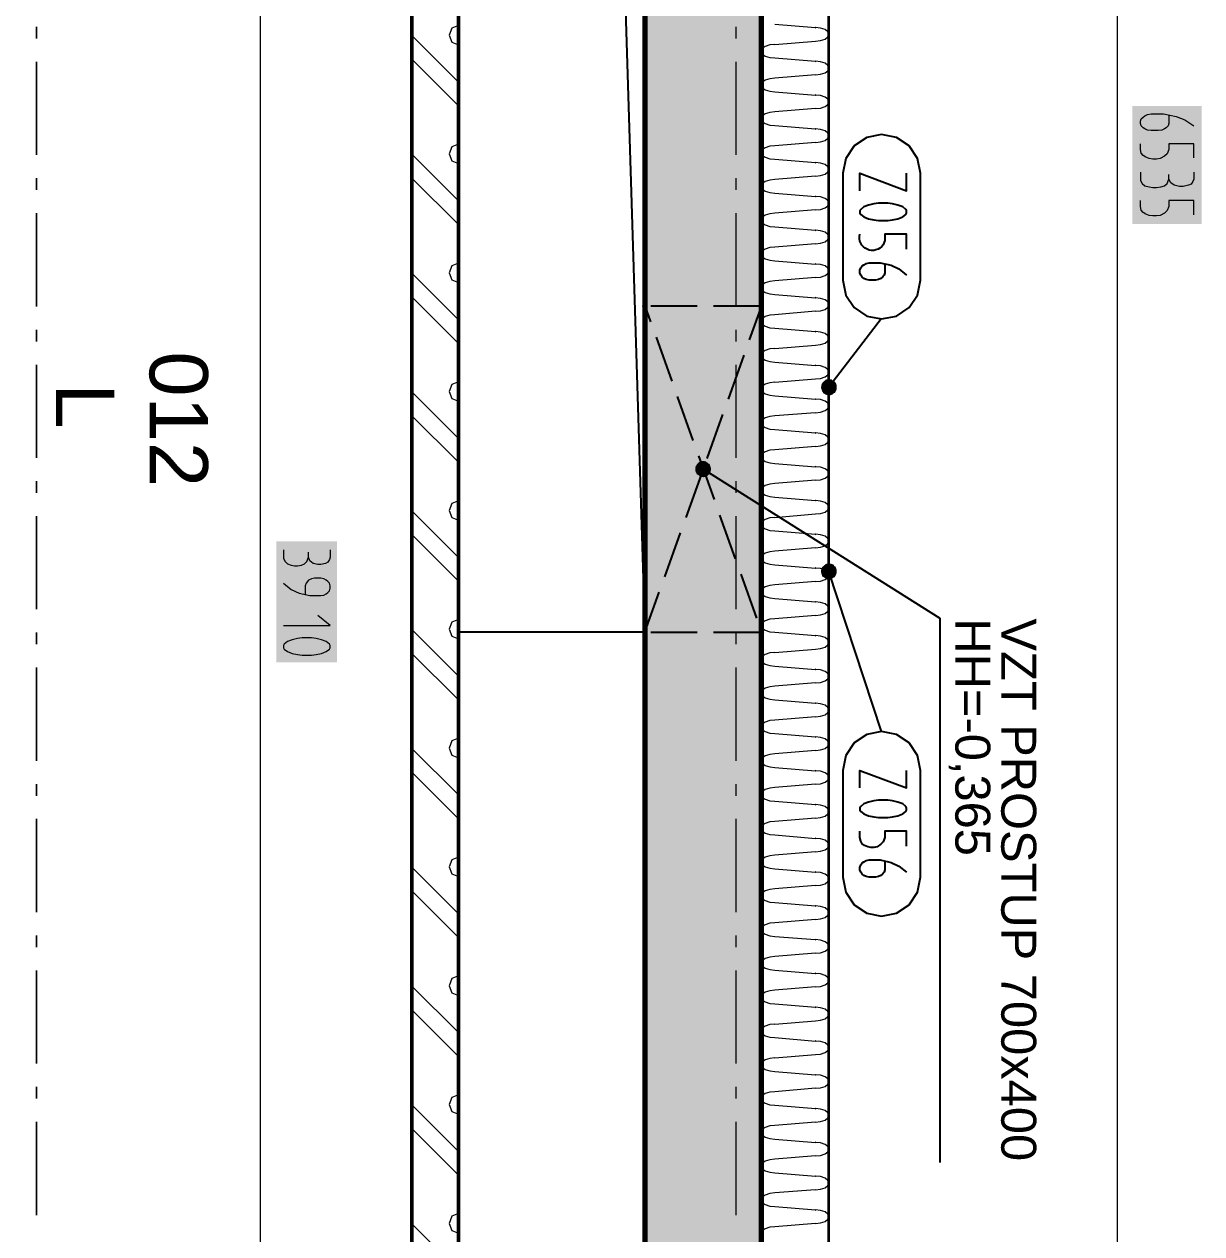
# Model space of a CAD drawing. Header units: millimetres. Extents: x 0 to 594, y 0 to 420.
# Drawn here: x 455.68 to 475.57, y 160.12 to 180.56 of the extents above; entities that cross this region are included whole.
import ezdxf

# ---------------------------------------------------------------- set-up
doc = ezdxf.new("R2010")
doc.units = ezdxf.units.MM
doc.header["$LTSCALE"] = 8
for name, color, linetype in [('PDF_Instalacni prizdivky', 7, 'Continuous'), ('PDF_Koty delkove', 7, 'Continuous'), ('PDF_Obecne 0.25', 7, 'Continuous'), ('PDF_Osy hlavni', 7, 'Continuous'), ('PDF_Popis Prostupy', 7, 'Continuous'), ('PDF_Popis Zamecnicke vyrobky', 7, 'Continuous'), ('PDF_Prostupy', 7, 'Continuous'), ('PDF_Steny vnitrni', 7, 'Continuous'), ('PDF_Text', 7, 'Continuous'), ('PDF_Zatepleni', 7, 'Continuous')]:
    doc.layers.add(name, color=color, linetype=linetype)
doc.styles.add('PDF Arial', font='arial.ttf')

msp = doc.modelspace()

# ---------------------------------------------------------------- linework, layer by layer
at = {"layer": 'PDF_Instalacni prizdivky', "lineweight": 50}
msp.add_lwpolyline([(449.232, 186.189), (462.224, 186.189), (462.224, 155.402), (463.012, 155.402), (463.012, 186.189), (466.161, 186.189), (466.161, 186.976), (449.232, 186.976), (449.232, 190.913), (448.445, 190.913), (434.193, 190.913), (434.193, 190.126), (448.445, 190.126), (448.445, 177.37), (449.232, 177.37), (449.232, 186.189)], dxfattribs=at)
at = {"layer": 'PDF_Instalacni prizdivky', "lineweight": 9}
for points in [[(463.012, 180.537), (462.902, 180.491), (462.853, 180.372), (462.902, 180.253), (463.012, 180.208)], [(462.224, 180.366), (463.012, 179.579)], [(462.224, 179.965), (463.012, 179.177)], [(463.012, 178.529), (462.902, 178.483), (462.853, 178.364), (462.902, 178.245), (463.012, 178.2)], [(462.224, 178.358), (463.012, 177.571)], [(462.224, 177.957), (463.012, 177.169)], [(463.012, 176.521), (462.902, 176.476), (462.853, 176.356)], [(462.224, 176.35), (463.012, 175.563)], [(462.853, 176.356), (462.902, 176.237), (463.012, 176.192)], [(462.224, 175.949), (463.012, 175.161)], [(463.012, 174.513), (462.902, 174.468), (462.853, 174.348), (462.902, 174.229), (463.012, 174.184)], [(462.224, 174.343), (463.012, 173.555)], [(462.224, 173.941), (463.012, 173.154)], [(462.224, 172.335), (463.012, 171.547)], [(463.012, 172.505), (462.902, 172.46), (462.853, 172.341), (462.902, 172.221), (463.012, 172.176)], [(462.224, 171.933), (463.012, 171.146)], [(463.012, 170.497), (462.902, 170.452), (462.853, 170.333), (462.902, 170.213), (463.012, 170.168)], [(462.224, 170.327), (463.012, 169.539)], [(462.224, 169.925), (463.012, 169.138)], [(463.012, 168.489), (462.902, 168.444), (462.853, 168.325), (462.902, 168.206), (463.012, 168.16)], [(462.224, 168.319), (463.012, 167.532)], [(462.224, 167.917), (463.012, 167.13)], [(463.012, 166.482), (462.902, 166.436), (462.853, 166.317), (462.902, 166.198), (463.012, 166.152)], [(462.224, 166.311), (463.012, 165.524)], [(462.224, 165.91), (463.012, 165.122)], [(463.012, 164.474), (462.902, 164.428), (462.853, 164.309), (462.902, 164.19), (463.012, 164.145)], [(462.224, 164.303), (463.012, 163.516)], [(462.224, 163.902), (463.012, 163.114)], [(462.224, 162.295), (463.012, 161.508)], [(463.012, 162.466), (462.902, 162.421), (462.853, 162.301), (462.902, 162.182), (463.012, 162.137)], [(462.224, 161.894), (463.012, 161.106)], [(463.012, 160.458), (462.902, 160.413), (462.853, 160.293), (462.902, 160.174), (463.012, 160.129)], [(462.224, 160.287), (463.012, 159.5)]]:
    msp.add_lwpolyline(points, dxfattribs=at)
at = {"layer": 'PDF_Koty delkove', "lineweight": 18}
for points in [[(459.663, 302.764), (459.663, 302.311), (459.663, 299.614), (459.663, 263.433), (459.663, 262.803), (459.663, 203.906), (459.663, 202.921), (459.663, 200.953), (459.663, 186.976), (459.663, 186.189), (459.663, 155.402), (459.663, 152.291), (459.663, 150.48)], [(474.14, 302.606), (474.14, 283.614), (474.14, 261.819), (474.14, 248), (474.14, 203.906), (474.14, 152.449)], [(475.015, 179.018), (475.015, 178.878), (475, 178.838), (474.97, 178.808), (474.94, 178.788), (474.895, 178.768), (474.835, 178.758), (474.715, 178.758), (474.655, 178.768), (474.61, 178.788), (474.58, 178.808), (474.549, 178.838), (474.534, 178.878), (474.534, 178.918), (474.549, 178.958), (474.58, 178.988), (474.61, 179.008), (474.655, 179.028), (474.715, 179.039), (474.925, 179.039), (475.135, 178.998), (475.286, 178.938), (475.435, 178.838)], [(475.435, 178.297), (475.435, 178.537), (475.015, 178.537), (475.015, 178.437), (474.985, 178.367), (474.94, 178.327), (474.865, 178.287), (474.805, 178.277), (474.745, 178.277), (474.684, 178.287), (474.625, 178.307), (474.58, 178.337), (474.549, 178.377), (474.534, 178.437), (474.534, 178.537)], [(474.534, 178.057), (474.534, 177.917), (474.565, 177.867), (474.61, 177.826), (474.684, 177.807), (474.745, 177.796), (474.805, 177.796), (474.88, 177.807), (474.94, 177.826), (474.985, 177.867), (475.015, 177.936)], [(475.435, 178.057), (475.435, 177.936), (475.421, 177.896)], [(475.421, 177.896), (475.39, 177.856), (475.345, 177.836), (475.256, 177.816), (475.196, 177.816), (475.105, 177.836), (475.045, 177.876), (475.015, 177.936), (475.015, 178.016)], [(475.435, 177.335), (475.435, 177.576), (475.015, 177.576), (475.015, 177.475), (474.985, 177.406), (474.94, 177.365), (474.865, 177.326), (474.805, 177.316), (474.745, 177.316), (474.684, 177.326), (474.625, 177.346), (474.58, 177.376), (474.549, 177.415), (474.534, 177.475), (474.534, 177.576)], [(460.057, 171.677), (460.057, 171.53), (460.083, 171.478), (460.123, 171.436), (460.188, 171.415), (460.241, 171.404), (460.294, 171.404), (460.359, 171.415), (460.411, 171.436), (460.45, 171.478), (460.477, 171.551)], [(460.844, 171.677), (460.844, 171.551), (460.831, 171.509), (460.805, 171.467), (460.765, 171.446), (460.687, 171.425), (460.634, 171.425), (460.556, 171.446), (460.503, 171.488), (460.477, 171.551), (460.477, 171.635)], [(460.057, 171.11), (460.188, 171.005), (460.32, 170.942), (460.503, 170.9), (460.687, 170.9), (460.739, 170.911), (460.779, 170.932)], [(460.779, 170.932), (460.805, 170.952), (460.831, 170.984), (460.844, 171.026), (460.844, 171.068), (460.831, 171.11), (460.805, 171.141), (460.779, 171.162), (460.739, 171.184), (460.687, 171.194), (460.582, 171.194), (460.53, 171.184), (460.477, 171.162), (460.438, 171.11), (460.424, 171.068), (460.424, 170.921)], [(460.057, 170.396), (460.844, 170.396), (460.634, 170.564)]]:
    msp.add_lwpolyline(points, dxfattribs=at)
msp.add_lwpolyline([(460.372, 169.892), (460.53, 169.892), (460.608, 169.903), (460.7, 169.924), (460.779, 169.955), (460.831, 169.997), (460.844, 170.018), (460.844, 170.06), (460.831, 170.081), (460.779, 170.123), (460.7, 170.154), (460.608, 170.176), (460.53, 170.186), (460.372, 170.186), (460.294, 170.176), (460.201, 170.154), (460.123, 170.123), (460.07, 170.081), (460.057, 170.06), (460.057, 170.018), (460.07, 169.997), (460.123, 169.955), (460.201, 169.924), (460.294, 169.903)], close=True, dxfattribs=at)
at = {"layer": 'PDF_Koty delkove', "color": 7, "lineweight": 18, "true_color": 0xffffff, "transparency": 33554559}
for points in [[(474.399, 179.174), (474.399, 177.18), (475.571, 179.174), (475.571, 177.18)], [(459.938, 171.816), (459.938, 169.774), (460.962, 171.816), (460.962, 169.774)]]:
    msp.add_solid(points, dxfattribs=at)
at = {"layer": 'PDF_Obecne 0.25', "lineweight": 25}
msp.add_lwpolyline([(463.012, 186.189), (465.682, 185.693), (466.161, 170.284)], dxfattribs=at)
at = {"layer": 'PDF_Osy hlavni', "lineweight": 18}
for points in [[(455.886, 180.315), (455.886, 180.512), (455.886, 180.315)], [(467.697, 180.512), (467.697, 180.315)], [(455.886, 178.347), (455.886, 179.921), (455.886, 178.347)], [(467.697, 179.921), (467.697, 178.347)], [(455.886, 177.756), (455.886, 177.953), (455.886, 177.756)], [(467.697, 177.953), (467.697, 177.756)], [(455.886, 175.788), (455.886, 177.362), (455.886, 175.788)], [(467.697, 177.362), (467.697, 175.788)], [(455.886, 175.197), (455.886, 175.394), (455.886, 175.197)], [(467.697, 175.394), (467.697, 175.197)], [(455.886, 173.229), (455.886, 174.803), (455.886, 173.229)], [(467.697, 174.803), (467.697, 173.229)], [(455.886, 172.638), (455.886, 172.835), (455.886, 172.638)], [(467.697, 172.835), (467.697, 172.638)], [(455.886, 170.669), (455.886, 172.244), (455.886, 170.669)], [(467.697, 172.244), (467.697, 170.669)], [(455.886, 170.079), (455.886, 170.276), (455.886, 170.079)], [(467.697, 170.276), (467.697, 170.079)], [(455.886, 168.11), (455.886, 169.685), (455.886, 168.11)], [(467.697, 169.685), (467.697, 168.11)], [(455.886, 167.52), (455.886, 167.717), (455.886, 167.52)], [(467.697, 167.717), (467.697, 167.52)], [(455.886, 165.551), (455.886, 167.126), (455.886, 165.551)], [(467.697, 167.126), (467.697, 165.551)], [(455.886, 164.961), (455.886, 165.158), (455.886, 164.961)], [(467.697, 165.158), (467.697, 164.961)], [(455.886, 162.992), (455.886, 164.567), (455.886, 162.992)], [(467.697, 164.567), (467.697, 162.992)], [(455.886, 162.402), (455.886, 162.599), (455.886, 162.402)], [(467.697, 162.599), (467.697, 162.402)], [(455.886, 160.433), (455.886, 162.008), (455.886, 160.433)], [(467.697, 162.008), (467.697, 160.433)]]:
    msp.add_lwpolyline(points, dxfattribs=at)
at = {"layer": 'PDF_Popis Prostupy', "lineweight": 25}
msp.add_lwpolyline([(467.046, 173.102), (467.037, 173.085), (467.031, 173.067), (467.028, 173.048), (467.028, 173.029), (467.031, 173.01), (467.038, 172.992), (467.047, 172.975), (467.059, 172.959), (467.073, 172.946), (467.089, 172.936), (467.107, 172.928), (467.125, 172.923), (467.145, 172.921), (467.164, 172.923), (467.183, 172.927), (467.2, 172.935), (467.217, 172.945), (467.231, 172.958), (467.243, 172.973), (467.253, 172.989), (467.259, 173.007), (467.263, 173.026), (467.264, 173.046), (467.261, 173.065), (467.255, 173.083), (467.247, 173.1), (467.236, 173.116), (467.222, 173.13), (467.206, 173.141), (467.189, 173.149), (467.171, 173.155), (467.151, 173.157), (467.132, 173.157), (467.113, 173.153), (467.095, 173.146), (467.079, 173.137), (467.064, 173.124), (467.051, 173.11)], close=True, dxfattribs=at)
for points in [[(467.209, 173.139), (467.209, 173.139)], [(467.046, 173.102), (467.046, 173.102)], [(467.083, 172.94), (467.083, 172.94)], [(471.15, 161.322), (471.15, 170.515), (467.146, 173.039)], [(467.246, 172.976), (467.246, 172.976)]]:
    msp.add_lwpolyline(points, dxfattribs=at)
at = {"layer": 'PDF_Popis Prostupy', "lineweight": 25, "transparency": 33554559}
for points in [[(467.042, 172.985), (467.091, 173.144), (467.028, 173.044)], [(467.028, 173.044), (467.091, 173.144), (467.046, 173.102)], [(467.083, 172.94), (467.15, 173.157), (467.042, 172.985)], [(467.042, 172.985), (467.15, 173.157), (467.091, 173.144)], [(467.083, 172.94), (467.209, 173.139), (467.15, 173.157)], [(467.142, 172.922), (467.209, 173.139), (467.083, 172.94)], [(467.142, 172.922), (467.25, 173.094), (467.209, 173.139)], [(467.2, 172.935), (467.25, 173.094), (467.142, 172.922)], [(467.2, 172.935), (467.263, 173.035), (467.25, 173.094)], [(467.263, 173.035), (467.2, 172.935), (467.246, 172.976)]]:
    msp.add_solid(points, dxfattribs=at)
at = {"layer": 'PDF_Popis Zamecnicke vyrobky', "lineweight": 25}
for points in [[(469.506, 176.231), (469.556, 175.98), (469.698, 175.767), (469.911, 175.625), (470.162, 175.575), (470.413, 175.625), (470.626, 175.767), (470.768, 175.98), (470.818, 176.231), (470.818, 178.037), (470.768, 178.288), (470.626, 178.501), (470.413, 178.643), (470.162, 178.693), (469.911, 178.643), (469.698, 178.501), (469.556, 178.288), (469.506, 178.037)], [(470.111, 177.238), (470.268, 177.238), (470.346, 177.249), (470.438, 177.27), (470.517, 177.301), (470.57, 177.343), (470.582, 177.364), (470.582, 177.406), (470.57, 177.427), (470.517, 177.469), (470.438, 177.501), (470.346, 177.522), (470.268, 177.533), (470.111, 177.533), (470.032, 177.522), (469.94, 177.501), (469.861, 177.469), (469.808, 177.427), (469.795, 177.406), (469.795, 177.364), (469.808, 177.343), (469.861, 177.301), (469.94, 177.27), (470.032, 177.249)], [(469.2, 174.329), (469.216, 174.318), (469.234, 174.311), (469.253, 174.306), (469.272, 174.304), (469.291, 174.306), (469.31, 174.311), (469.327, 174.318), (469.343, 174.329), (469.358, 174.341), (469.37, 174.357), (469.379, 174.373), (469.386, 174.392), (469.389, 174.41), (469.39, 174.43), (469.387, 174.449), (469.381, 174.467), (469.372, 174.484), (469.361, 174.5), (469.347, 174.513), (469.331, 174.524), (469.314, 174.533), (469.295, 174.538), (469.276, 174.54), (469.257, 174.54), (469.238, 174.536), (469.22, 174.529), (469.204, 174.519), (469.189, 174.506), (469.176, 174.492), (469.166, 174.475), (469.159, 174.458), (469.155, 174.439), (469.154, 174.419), (469.156, 174.4), (469.161, 174.382), (469.169, 174.364), (469.18, 174.348), (469.193, 174.334)], [(469.235, 171.42), (469.217, 171.413), (469.201, 171.402), (469.186, 171.389), (469.174, 171.374), (469.165, 171.358), (469.158, 171.34), (469.154, 171.321), (469.154, 171.301), (469.156, 171.282), (469.162, 171.264), (469.171, 171.247), (469.182, 171.231), (469.196, 171.218), (469.211, 171.206), (469.229, 171.198), (469.247, 171.192), (469.266, 171.19), (469.285, 171.191), (469.304, 171.194), (469.322, 171.201), (469.339, 171.211), (469.354, 171.223), (469.367, 171.238), (469.377, 171.254), (469.384, 171.272), (469.389, 171.291), (469.39, 171.31), (469.388, 171.329), (469.383, 171.348), (469.375, 171.365), (469.364, 171.381), (469.351, 171.395), (469.336, 171.407), (469.319, 171.416), (469.301, 171.422), (469.282, 171.426), (469.262, 171.426), (469.243, 171.423)], [(469.506, 166.141), (469.556, 165.89), (469.698, 165.678), (469.911, 165.535), (470.162, 165.485), (470.413, 165.535), (470.626, 165.678), (470.768, 165.89), (470.818, 166.141), (470.818, 167.947), (470.768, 168.198), (470.626, 168.411), (470.413, 168.553), (470.162, 168.603), (469.911, 168.553), (469.698, 168.411), (469.556, 168.198), (469.506, 167.947)], [(470.111, 167.149), (470.268, 167.149), (470.346, 167.16), (470.438, 167.181), (470.517, 167.212), (470.57, 167.254), (470.582, 167.275), (470.582, 167.317), (470.57, 167.338), (470.517, 167.38), (470.438, 167.411), (470.346, 167.433), (470.268, 167.443), (470.111, 167.443), (470.032, 167.433), (469.94, 167.411), (469.861, 167.38), (469.808, 167.338), (469.795, 167.317), (469.795, 167.275), (469.808, 167.254), (469.861, 167.212), (469.94, 167.181), (470.032, 167.16)]]:
    msp.add_lwpolyline(points, close=True, dxfattribs=at)
for points in [[(469.795, 177.742), (469.795, 178.037), (470.582, 177.742), (470.582, 178.037)], [(470.215, 176.503), (470.215, 176.357), (470.202, 176.314), (470.176, 176.283), (470.149, 176.262), (470.111, 176.241), (470.058, 176.231), (469.953, 176.231), (469.9, 176.241), (469.861, 176.262), (469.835, 176.283), (469.808, 176.314), (469.795, 176.357), (469.795, 176.398), (469.808, 176.44), (469.835, 176.472), (469.861, 176.493), (469.9, 176.514), (469.953, 176.525), (470.137, 176.525), (470.32, 176.483), (470.451, 176.42), (470.582, 176.314)], [(470.162, 175.585), (469.272, 174.422)], [(469.178, 174.494), (469.178, 174.494)], [(469.344, 174.516), (469.344, 174.516)], [(469.2, 174.329), (469.2, 174.329)], [(469.366, 174.351), (469.366, 174.351)], [(469.235, 171.42), (469.235, 171.42)], [(470.162, 168.603), (469.272, 171.308)], [(469.384, 171.345), (469.384, 171.345)], [(469.16, 171.271), (469.16, 171.271)], [(469.309, 171.196), (469.309, 171.196)], [(469.795, 167.653), (469.795, 167.947), (470.582, 167.653), (470.582, 167.947)], [(470.582, 166.666), (470.582, 166.918), (470.215, 166.918), (470.215, 166.813), (470.188, 166.74), (470.149, 166.698), (470.084, 166.656), (470.032, 166.645), (469.979, 166.645), (469.926, 166.656), (469.874, 166.677), (469.835, 166.708), (469.808, 166.75), (469.795, 166.813), (469.795, 166.918)], [(470.215, 166.414), (470.215, 166.267), (470.202, 166.225), (470.176, 166.194), (470.149, 166.173), (470.111, 166.152), (470.058, 166.141), (469.953, 166.141), (469.9, 166.152), (469.861, 166.173), (469.835, 166.194), (469.808, 166.225), (469.795, 166.267), (469.795, 166.309), (469.808, 166.351), (469.835, 166.383), (469.861, 166.403), (469.9, 166.425), (469.953, 166.435), (470.137, 166.435), (470.32, 166.393), (470.451, 166.33), (470.582, 166.225)]]:
    msp.add_lwpolyline(points, dxfattribs=at)
msp.add_lwpolyline([(470.582, 176.755), (470.582, 177.007), (470.215, 177.007), (470.215, 176.902), (470.188, 176.829, -0.842678), (469.795, 177.007)], format="xyb", dxfattribs=at)
at = {"layer": 'PDF_Popis Zamecnicke vyrobky', "lineweight": 25, "transparency": 33554559}
for points in [[(469.366, 174.351), (469.178, 174.494), (469.155, 174.437)], [(469.366, 174.351), (469.155, 174.437), (469.316, 174.314)], [(469.316, 174.314), (469.155, 174.437), (469.163, 174.378)], [(469.316, 174.314), (469.163, 174.378), (469.257, 174.306)], [(469.257, 174.306), (469.163, 174.378), (469.2, 174.329)], [(469.388, 174.408), (469.227, 174.531), (469.178, 174.494)], [(469.388, 174.408), (469.178, 174.494), (469.366, 174.351)], [(469.38, 174.467), (469.287, 174.539), (469.227, 174.531)], [(469.38, 174.467), (469.227, 174.531), (469.388, 174.408)], [(469.287, 174.539), (469.38, 174.467), (469.344, 174.516)], [(469.157, 171.332), (469.35, 171.396), (469.296, 171.423)], [(469.157, 171.332), (469.296, 171.423), (469.184, 171.386)], [(469.16, 171.271), (469.35, 171.396), (469.157, 171.332)], [(469.16, 171.271), (469.384, 171.345), (469.35, 171.396)], [(469.194, 171.22), (469.384, 171.345), (469.16, 171.271)], [(469.184, 171.386), (469.296, 171.423), (469.235, 171.42)], [(469.194, 171.22), (469.387, 171.284), (469.384, 171.345)], [(469.247, 171.193), (469.387, 171.284), (469.194, 171.22)], [(469.247, 171.193), (469.36, 171.23), (469.387, 171.284)], [(469.36, 171.23), (469.247, 171.193), (469.309, 171.196)]]:
    msp.add_solid(points, dxfattribs=at)
at = {"layer": 'PDF_Prostupy', "lineweight": 25}
for points in [[(463.012, 186.189), (466.161, 186.189), (466.161, 170.284), (463.012, 170.284), (463.012, 186.189), (465.682, 185.693), (466.161, 170.284), (466.403, 170.958)], [(466.161, 175.795), (466.258, 175.525)], [(466.26, 175.795), (467.047, 175.795)], [(467.323, 175.795), (468.11, 175.795)], [(468.13, 175.795), (467.925, 175.222)], [(468.13, 175.709), (468.13, 174.921)], [(466.351, 175.266), (466.616, 174.524)], [(467.833, 174.963), (467.568, 174.221)], [(468.13, 174.646), (468.13, 173.858)], [(466.708, 174.264), (466.973, 173.523)], [(467.475, 173.962), (467.21, 173.22)], [(468.13, 173.583), (468.13, 172.795)], [(467.066, 173.263), (467.331, 172.522)], [(467.118, 172.961), (466.853, 172.219)], [(468.13, 172.52), (468.13, 171.732)], [(467.423, 172.262), (467.688, 171.521)], [(466.76, 171.959), (466.495, 171.218)], [(468.13, 171.457), (468.13, 170.669)], [(467.781, 171.261), (468.046, 170.52)], [(466.26, 170.284), (467.047, 170.284)], [(467.323, 170.284), (468.11, 170.284)], [(468.13, 170.394), (468.13, 170.284)]]:
    msp.add_lwpolyline(points, dxfattribs=at)
at = {"layer": 'PDF_Prostupy', "lineweight": 25, "transparency": 33554559}
for points in [[(466.112, 175.795), (466.161, 175.845), (466.161, 175.746), (466.211, 175.795)], [(466.145, 175.842), (466.208, 175.812), (466.115, 175.779), (466.178, 175.749)], [(468.13, 175.845), (468.179, 175.795), (468.081, 175.795), (468.13, 175.746)], [(468.081, 175.795), (468.13, 175.845), (468.13, 175.746), (468.179, 175.795)], [(468.147, 175.842), (468.176, 175.779), (468.084, 175.812), (468.113, 175.749)], [(466.112, 170.284), (466.161, 170.333), (466.161, 170.234), (466.211, 170.284)], [(466.178, 170.33), (466.208, 170.267), (466.115, 170.3), (466.145, 170.237)], [(468.081, 170.284), (468.13, 170.333), (468.13, 170.234), (468.179, 170.284)], [(468.13, 170.333), (468.179, 170.284), (468.081, 170.284), (468.13, 170.234)], [(468.113, 170.33), (468.176, 170.3), (468.084, 170.267), (468.147, 170.237)]]:
    msp.add_solid(points, dxfattribs=at)
at = {"layer": 'PDF_Steny vnitrni', "lineweight": 70}
for points in [[(398.051, 155.402), (398.051, 155.402), (398.051, 153.433), (466.161, 153.433), (468.13, 153.433), (468.13, 202.921), (466.161, 202.921), (455.177, 202.921), (453.996, 202.921), (441.476, 202.921), (441.476, 202.724), (441.476, 200.953), (466.161, 200.953)], [(466.161, 200.953), (466.161, 186.976), (466.161, 186.189), (466.161, 155.402), (463.012, 155.402), (462.224, 155.402), (449.232, 155.402), (448.445, 155.402), (423.563, 155.402)]]:
    msp.add_lwpolyline(points, dxfattribs=at)
at = {"layer": 'PDF_Steny vnitrni', "color": 9, "lineweight": 9, "true_color": 0xc0c0c0, "transparency": 33554559}
msp.add_solid([(468.13, 153.433), (468.13, 202.921), (466.161, 153.433), (466.161, 202.921)], dxfattribs=at)
at = {"layer": 'PDF_Zatepleni', "lineweight": 35}
for points in [[(455.177, 203.906), (455.177, 202.921), (466.161, 202.921), (468.13, 202.921), (468.13, 153.433)], [(469.272, 153.433), (469.272, 153.433), (469.272, 203.906), (468.13, 203.906), (455.689, 203.906)]]:
    msp.add_lwpolyline(points, dxfattribs=at)
at = {"layer": 'PDF_Zatepleni', "lineweight": 9}
for points in [[(468.358, 180.557), (469.043, 180.5)], [(468.358, 180.557), (468.358, 180.557)], [(469.272, 180.386), (469.254, 180.43), (469.205, 180.467), (469.131, 180.491), (469.043, 180.5)], [(468.358, 180.215), (469.043, 180.272), (469.131, 180.28), (469.205, 180.305), (469.254, 180.342), (469.272, 180.386)], [(468.358, 180.215), (468.271, 180.206), (468.196, 180.182), (468.146, 180.144), (468.13, 180.112)], [(468.13, 180.088), (468.146, 180.057), (468.196, 180.019), (468.271, 179.994), (468.358, 179.986)], [(468.358, 179.986), (469.043, 179.929)], [(468.358, 179.986), (468.358, 179.986)], [(469.272, 179.815), (469.254, 179.859), (469.205, 179.896), (469.131, 179.92), (469.043, 179.929)], [(469.043, 179.701), (468.358, 179.644)], [(469.043, 179.701), (469.131, 179.71), (469.205, 179.734), (469.254, 179.771), (469.272, 179.815)], [(468.358, 179.644), (468.271, 179.636), (468.196, 179.611), (468.146, 179.573), (468.13, 179.542)], [(468.13, 179.518), (468.146, 179.486), (468.196, 179.448), (468.271, 179.424), (468.358, 179.415)], [(468.358, 179.415), (469.043, 179.358)], [(468.358, 179.415), (468.358, 179.415)], [(469.272, 179.244), (469.254, 179.288), (469.205, 179.325), (469.131, 179.35), (469.043, 179.358)], [(468.358, 179.073), (468.271, 179.065), (468.196, 179.04), (468.146, 179.003), (468.13, 178.971)], [(469.043, 179.13), (468.358, 179.073)], [(469.043, 179.13), (469.131, 179.139), (469.205, 179.163), (469.254, 179.2), (469.272, 179.244)], [(468.13, 178.947), (468.146, 178.915), (468.196, 178.878), (468.271, 178.853), (468.358, 178.844)], [(468.358, 178.844), (469.043, 178.787)], [(468.358, 178.844), (468.358, 178.844)], [(469.272, 178.673), (469.254, 178.717), (469.205, 178.754), (469.131, 178.779), (469.043, 178.787)], [(469.043, 178.559), (469.131, 178.568), (469.205, 178.593), (469.254, 178.63), (469.272, 178.673)], [(468.358, 178.503), (468.271, 178.494), (468.196, 178.469), (468.146, 178.432), (468.13, 178.4)], [(469.043, 178.559), (468.358, 178.503)], [(468.13, 178.376), (468.146, 178.344), (468.196, 178.307), (468.271, 178.282), (468.358, 178.273), (469.043, 178.217)], [(468.358, 178.273), (468.358, 178.273)], [(469.272, 178.102), (469.254, 178.146), (469.205, 178.183), (469.131, 178.208), (469.043, 178.217)], [(469.043, 177.988), (469.131, 177.997), (469.205, 178.022), (469.254, 178.059), (469.272, 178.102)], [(468.358, 177.932), (468.271, 177.923), (468.196, 177.898), (468.146, 177.861), (468.13, 177.829)], [(469.043, 177.988), (468.358, 177.932)], [(468.13, 177.805), (468.146, 177.773), (468.196, 177.736), (468.271, 177.711), (468.358, 177.702), (469.043, 177.646)], [(468.358, 177.702), (468.358, 177.702)], [(469.272, 177.532), (469.254, 177.575), (469.205, 177.612), (469.131, 177.637), (469.043, 177.646)], [(469.043, 177.417), (469.131, 177.426), (469.205, 177.451), (469.254, 177.488), (469.272, 177.532)], [(469.043, 177.417), (468.358, 177.361), (468.271, 177.352), (468.196, 177.327), (468.146, 177.29), (468.13, 177.258)], [(468.13, 177.234), (468.146, 177.202), (468.196, 177.165), (468.271, 177.14), (468.358, 177.131), (469.043, 177.075)], [(468.358, 177.131), (468.358, 177.131)], [(469.272, 176.961), (469.254, 177.004), (469.205, 177.041), (469.131, 177.066), (469.043, 177.075)], [(469.043, 176.846), (468.358, 176.79)], [(469.043, 176.846), (469.131, 176.855), (469.205, 176.88), (469.254, 176.917), (469.272, 176.961)], [(468.358, 176.79), (468.271, 176.781), (468.196, 176.756), (468.146, 176.719), (468.13, 176.687)], [(468.13, 176.663), (468.146, 176.631), (468.196, 176.594)], [(468.196, 176.594), (468.271, 176.569), (468.358, 176.56)], [(468.358, 176.56), (469.043, 176.504)], [(468.358, 176.56), (468.358, 176.56)], [(469.272, 176.39), (469.254, 176.433), (469.205, 176.471), (469.131, 176.495), (469.043, 176.504)], [(468.358, 176.219), (468.271, 176.21), (468.196, 176.186), (468.146, 176.148), (468.13, 176.116)], [(469.043, 176.276), (468.358, 176.219)], [(469.043, 176.276), (469.131, 176.284), (469.205, 176.309), (469.254, 176.346), (469.272, 176.39)], [(468.13, 176.092), (468.146, 176.06), (468.196, 176.023), (468.271, 175.998), (468.358, 175.99)], [(468.358, 175.99), (469.043, 175.933)], [(468.358, 175.99), (468.358, 175.99)], [(469.272, 175.819), (469.254, 175.863), (469.205, 175.9), (469.131, 175.924), (469.043, 175.933)], [(469.043, 175.705), (469.131, 175.713), (469.205, 175.738), (469.254, 175.775), (469.272, 175.819)], [(468.358, 175.648), (468.271, 175.64), (468.196, 175.615), (468.146, 175.577), (468.13, 175.546)], [(469.043, 175.705), (468.358, 175.648)], [(468.13, 175.522), (468.146, 175.49), (468.196, 175.452), (468.271, 175.427), (468.358, 175.419)], [(468.358, 175.419), (469.043, 175.362)], [(468.358, 175.419), (468.358, 175.419)], [(468.358, 175.077), (469.043, 175.134), (469.131, 175.143), (469.205, 175.167), (469.254, 175.204), (469.272, 175.248)], [(469.272, 175.248), (469.254, 175.292), (469.205, 175.329), (469.131, 175.354), (469.043, 175.362)], [(468.358, 175.077), (468.271, 175.069), (468.196, 175.044), (468.146, 175.007), (468.13, 174.975)], [(468.13, 174.951), (468.146, 174.919), (468.196, 174.882), (468.271, 174.857), (468.358, 174.848)], [(468.358, 174.848), (469.043, 174.791)], [(468.358, 174.848), (468.358, 174.848)], [(469.272, 174.677), (469.254, 174.721), (469.205, 174.758), (469.131, 174.783), (469.043, 174.791)], [(468.358, 174.507), (469.043, 174.563), (469.131, 174.572), (469.205, 174.596), (469.254, 174.634), (469.272, 174.677)], [(468.271, 174.498), (468.196, 174.473), (468.146, 174.436), (468.13, 174.404)], [(468.13, 174.38), (468.146, 174.348), (468.196, 174.311), (468.271, 174.286), (468.358, 174.277)], [(468.358, 174.507), (468.271, 174.498)], [(468.358, 174.277), (469.043, 174.221)], [(468.358, 174.277), (468.358, 174.277)], [(469.272, 174.106), (469.254, 174.15), (469.205, 174.187), (469.131, 174.212), (469.043, 174.221)], [(469.043, 173.992), (468.358, 173.936)], [(469.043, 173.992), (469.131, 174.001), (469.205, 174.026), (469.254, 174.063), (469.272, 174.106)], [(468.358, 173.936), (468.271, 173.927), (468.196, 173.902), (468.146, 173.865), (468.13, 173.833)], [(468.13, 173.809), (468.146, 173.777), (468.196, 173.74), (468.271, 173.715), (468.358, 173.706)], [(468.358, 173.706), (469.043, 173.65)], [(468.358, 173.706), (468.358, 173.706)], [(469.272, 173.535), (469.254, 173.579), (469.205, 173.616), (469.131, 173.641), (469.043, 173.65)], [(468.358, 173.365), (468.271, 173.356), (468.196, 173.331), (468.146, 173.294), (468.13, 173.262)], [(469.043, 173.421), (468.358, 173.365)], [(469.043, 173.421), (469.131, 173.43), (469.205, 173.455), (469.254, 173.492), (469.272, 173.535)], [(468.13, 173.238), (468.146, 173.206), (468.196, 173.169), (468.271, 173.144), (468.358, 173.135)], [(468.358, 173.135), (469.043, 173.079)], [(468.358, 173.135), (468.358, 173.135)], [(469.272, 172.965), (469.254, 173.008), (469.205, 173.045), (469.131, 173.07), (469.043, 173.079)], [(469.043, 172.85), (469.131, 172.859), (469.205, 172.884), (469.254, 172.921), (469.272, 172.965)], [(468.358, 172.794), (468.271, 172.785), (468.196, 172.76), (468.146, 172.723), (468.13, 172.691)], [(469.043, 172.85), (468.358, 172.794)], [(468.13, 172.667), (468.146, 172.635), (468.196, 172.598), (468.271, 172.573), (468.358, 172.564)], [(468.358, 172.564), (469.043, 172.508)], [(468.358, 172.564), (468.358, 172.564)], [(468.358, 172.223), (469.043, 172.28), (469.131, 172.288), (469.205, 172.313), (469.254, 172.35), (469.272, 172.394)], [(469.272, 172.394), (469.254, 172.437), (469.205, 172.474), (469.131, 172.499), (469.043, 172.508)], [(468.358, 172.223), (468.271, 172.214), (468.196, 172.189), (468.146, 172.152), (468.13, 172.12)], [(468.13, 172.096), (468.146, 172.064), (468.196, 172.027), (468.271, 172.002), (468.358, 171.994)], [(468.358, 171.994), (469.043, 171.937)], [(468.358, 171.994), (468.358, 171.994)], [(469.272, 171.823), (469.254, 171.867), (469.205, 171.904), (469.131, 171.928), (469.043, 171.937)], [(469.043, 171.709), (468.358, 171.652)], [(469.043, 171.709), (469.131, 171.717), (469.205, 171.742), (469.254, 171.779), (469.272, 171.823)], [(468.358, 171.652), (468.271, 171.643), (468.196, 171.619), (468.146, 171.581), (468.13, 171.549)], [(468.13, 171.525), (468.146, 171.494), (468.196, 171.456), (468.271, 171.431), (468.358, 171.423)], [(468.358, 171.423), (469.043, 171.366)], [(468.358, 171.423), (468.358, 171.423)], [(469.272, 171.252), (469.254, 171.296), (469.205, 171.333), (469.131, 171.357), (469.043, 171.366)], [(469.043, 171.138), (468.358, 171.081)], [(469.043, 171.138), (469.131, 171.147), (469.205, 171.171), (469.254, 171.208), (469.272, 171.252)], [(468.358, 171.081), (468.271, 171.073), (468.196, 171.048), (468.146, 171.01), (468.13, 170.979)], [(468.13, 170.955), (468.146, 170.923), (468.196, 170.885), (468.271, 170.861), (468.358, 170.852)], [(468.358, 170.852), (469.043, 170.795)], [(468.358, 170.852), (468.358, 170.852)], [(469.272, 170.681), (469.254, 170.725), (469.205, 170.762), (469.131, 170.787), (469.043, 170.795)], [(469.043, 170.567), (469.131, 170.576), (469.205, 170.6), (469.254, 170.637), (469.272, 170.681)], [(468.358, 170.51), (468.271, 170.502), (468.196, 170.477), (468.146, 170.44), (468.13, 170.408)], [(469.043, 170.567), (468.358, 170.51)], [(468.13, 170.384), (468.146, 170.352), (468.196, 170.315), (468.271, 170.29), (468.358, 170.281)], [(468.358, 170.281), (469.043, 170.224)], [(468.358, 170.281), (468.358, 170.281)], [(468.358, 169.94), (469.043, 169.996), (469.131, 170.005), (469.205, 170.03), (469.254, 170.067), (469.272, 170.11)], [(469.272, 170.11), (469.254, 170.154), (469.205, 170.191), (469.131, 170.216), (469.043, 170.224)], [(468.358, 169.94), (468.271, 169.931), (468.196, 169.906), (468.146, 169.869), (468.13, 169.837)], [(468.13, 169.813), (468.146, 169.781), (468.196, 169.744), (468.271, 169.719), (468.358, 169.71)], [(468.358, 169.71), (469.043, 169.654)], [(468.358, 169.71), (468.358, 169.71)], [(469.272, 169.539), (469.254, 169.583), (469.205, 169.62), (469.131, 169.645), (469.043, 169.654)], [(469.043, 169.425), (469.131, 169.434), (469.205, 169.459), (469.254, 169.496), (469.272, 169.539)], [(468.358, 169.369), (468.271, 169.36), (468.196, 169.335), (468.146, 169.298), (468.13, 169.266)], [(469.043, 169.425), (468.358, 169.369)], [(468.13, 169.242), (468.146, 169.21), (468.196, 169.173), (468.271, 169.148), (468.358, 169.139)], [(468.358, 169.139), (469.043, 169.083)], [(468.358, 169.139), (468.358, 169.139)], [(469.272, 168.969), (469.254, 169.012), (469.205, 169.049), (469.131, 169.074), (469.043, 169.083)], [(469.043, 168.854), (468.358, 168.798)], [(469.043, 168.854), (469.131, 168.863), (469.205, 168.888), (469.254, 168.925), (469.272, 168.969)], [(468.358, 168.798), (468.271, 168.789), (468.196, 168.764), (468.146, 168.727), (468.13, 168.695)], [(468.13, 168.671), (468.146, 168.639), (468.196, 168.602), (468.271, 168.577), (468.358, 168.568)], [(468.358, 168.568), (469.043, 168.512)], [(468.358, 168.568), (468.358, 168.568)], [(469.272, 168.398), (469.254, 168.441), (469.205, 168.478), (469.131, 168.503), (469.043, 168.512)], [(468.358, 168.227), (468.271, 168.218), (468.196, 168.193), (468.146, 168.156), (468.13, 168.124)], [(469.043, 168.284), (468.358, 168.227)], [(469.043, 168.284), (469.131, 168.292), (469.205, 168.317), (469.254, 168.354), (469.272, 168.398)], [(468.13, 168.1), (468.146, 168.068), (468.196, 168.031), (468.271, 168.006), (468.358, 167.998)], [(468.358, 167.998), (469.043, 167.941)], [(468.358, 167.998), (468.358, 167.998)], [(469.272, 167.827), (469.254, 167.871), (469.205, 167.908), (469.131, 167.932), (469.043, 167.941)], [(469.043, 167.713), (469.131, 167.721), (469.205, 167.746), (469.254, 167.783), (469.272, 167.827)], [(468.358, 167.656), (468.271, 167.647), (468.196, 167.623), (468.146, 167.585)], [(469.043, 167.713), (468.358, 167.656)], [(468.146, 167.585), (468.13, 167.553)], [(468.13, 167.529), (468.146, 167.497), (468.196, 167.46), (468.271, 167.435), (468.358, 167.427)], [(468.358, 167.427), (469.043, 167.37)], [(468.358, 167.427), (468.358, 167.427)], [(469.272, 167.256), (469.254, 167.3), (469.205, 167.337), (469.131, 167.361), (469.043, 167.37)], [(469.043, 167.142), (469.131, 167.15), (469.205, 167.175), (469.254, 167.212), (469.272, 167.256)], [(468.358, 167.085), (468.271, 167.077), (468.196, 167.052), (468.146, 167.014), (468.13, 166.983)], [(469.043, 167.142), (468.358, 167.085)], [(468.13, 166.959), (468.146, 166.927), (468.196, 166.889), (468.271, 166.865), (468.358, 166.856)], [(468.358, 166.856), (469.043, 166.799)], [(468.358, 166.856), (468.358, 166.856)], [(469.272, 166.685), (469.254, 166.729), (469.205, 166.766), (469.131, 166.791), (469.043, 166.799)], [(469.043, 166.571), (469.131, 166.58), (469.205, 166.604), (469.254, 166.641), (469.272, 166.685)], [(468.358, 166.514), (468.271, 166.506), (468.196, 166.481), (468.146, 166.444), (468.13, 166.412)], [(468.13, 166.388), (468.146, 166.356), (468.196, 166.319), (468.271, 166.294), (468.358, 166.285)], [(469.043, 166.571), (468.358, 166.514)], [(468.358, 166.285), (469.043, 166.228)], [(468.358, 166.285), (468.358, 166.285)], [(469.272, 166.114), (469.254, 166.158), (469.205, 166.195), (469.131, 166.22), (469.043, 166.228)], [(469.043, 166), (468.358, 165.944)], [(469.043, 166), (469.131, 166.009), (469.205, 166.033), (469.254, 166.071), (469.272, 166.114)], [(468.358, 165.944), (468.271, 165.935), (468.196, 165.91), (468.146, 165.873), (468.13, 165.841)], [(468.13, 165.817), (468.146, 165.785), (468.196, 165.748), (468.271, 165.723), (468.358, 165.714)], [(468.358, 165.714), (469.043, 165.658)], [(468.358, 165.714), (468.358, 165.714)], [(469.272, 165.543), (469.254, 165.587), (469.205, 165.624), (469.131, 165.649), (469.043, 165.658)], [(468.358, 165.373), (468.271, 165.364), (468.196, 165.339), (468.146, 165.302), (468.13, 165.27)], [(469.043, 165.429), (468.358, 165.373)], [(469.043, 165.429), (469.131, 165.438), (469.205, 165.463), (469.254, 165.5), (469.272, 165.543)], [(468.13, 165.246), (468.146, 165.214), (468.196, 165.177), (468.271, 165.152), (468.358, 165.143)], [(468.358, 165.143), (469.043, 165.087)], [(468.358, 165.143), (468.358, 165.143)], [(469.272, 164.973), (469.254, 165.016), (469.205, 165.053), (469.131, 165.078), (469.043, 165.087)], [(469.043, 164.858), (469.131, 164.867), (469.205, 164.892), (469.254, 164.929), (469.272, 164.973)], [(468.358, 164.802), (468.271, 164.793), (468.196, 164.768), (468.146, 164.731), (468.13, 164.699)], [(469.043, 164.858), (468.358, 164.802)], [(468.13, 164.675), (468.146, 164.643), (468.196, 164.606), (468.271, 164.581), (468.358, 164.572)], [(468.358, 164.572), (469.043, 164.516)], [(468.358, 164.572), (468.358, 164.572)], [(469.272, 164.402), (469.254, 164.445), (469.205, 164.482), (469.131, 164.507), (469.043, 164.516)], [(469.043, 164.287), (469.131, 164.296), (469.205, 164.321), (469.254, 164.358), (469.272, 164.402)], [(468.358, 164.231), (468.271, 164.222), (468.196, 164.197), (468.146, 164.16), (468.13, 164.128)], [(469.043, 164.287), (468.358, 164.231)], [(468.13, 164.104), (468.146, 164.072), (468.196, 164.035), (468.271, 164.01), (468.358, 164.001)], [(468.358, 164.001), (469.043, 163.945)], [(468.358, 164.001), (468.358, 164.001)], [(469.272, 163.831), (469.254, 163.874), (469.205, 163.911), (469.131, 163.936), (469.043, 163.945)], [(468.358, 163.66), (469.043, 163.717), (469.131, 163.725), (469.205, 163.75), (469.254, 163.787), (469.272, 163.831)], [(468.358, 163.66), (468.271, 163.651), (468.196, 163.626), (468.146, 163.589), (468.13, 163.557)], [(468.13, 163.533), (468.146, 163.501), (468.196, 163.464), (468.271, 163.439), (468.358, 163.431)], [(468.358, 163.431), (469.043, 163.374)], [(468.358, 163.431), (468.358, 163.431)], [(469.272, 163.26), (469.254, 163.304), (469.205, 163.341), (469.131, 163.365), (469.043, 163.374)], [(468.358, 163.089), (469.043, 163.146), (469.131, 163.154), (469.205, 163.179), (469.254, 163.216), (469.272, 163.26)], [(468.358, 163.089), (468.271, 163.08), (468.196, 163.056), (468.146, 163.018), (468.13, 162.986)], [(468.13, 162.962), (468.146, 162.931), (468.196, 162.893), (468.271, 162.868), (468.358, 162.86)], [(468.358, 162.86), (469.043, 162.803)], [(468.358, 162.86), (468.358, 162.86)], [(469.272, 162.689), (469.254, 162.733), (469.205, 162.77), (469.131, 162.795), (469.043, 162.803)], [(468.358, 162.518), (468.271, 162.51), (468.196, 162.485), (468.146, 162.448), (468.13, 162.416)], [(469.043, 162.575), (468.358, 162.518)], [(469.043, 162.575), (469.131, 162.584), (469.205, 162.608), (469.254, 162.645), (469.272, 162.689)], [(468.13, 162.392), (468.146, 162.36), (468.196, 162.322)], [(468.196, 162.322), (468.271, 162.298), (468.358, 162.289)], [(468.358, 162.289), (469.043, 162.232)], [(468.358, 162.289), (468.358, 162.289)], [(469.272, 162.118), (469.254, 162.162), (469.205, 162.199), (469.131, 162.224), (469.043, 162.232)], [(469.043, 162.004), (469.131, 162.013), (469.205, 162.037), (469.254, 162.074), (469.272, 162.118)], [(468.358, 161.947), (468.271, 161.939), (468.196, 161.914), (468.146, 161.877), (468.13, 161.845)], [(469.043, 162.004), (468.358, 161.947)], [(468.13, 161.821), (468.146, 161.789), (468.196, 161.752), (468.271, 161.727), (468.358, 161.718)], [(468.358, 161.718), (469.043, 161.661)], [(468.358, 161.718), (468.358, 161.718)], [(469.272, 161.547), (469.254, 161.591), (469.205, 161.628), (469.131, 161.653), (469.043, 161.661)], [(469.043, 161.433), (469.131, 161.442), (469.205, 161.467), (469.254, 161.504), (469.272, 161.547)], [(468.358, 161.377), (468.271, 161.368), (468.196, 161.343), (468.146, 161.306), (468.13, 161.274)], [(469.043, 161.433), (468.358, 161.377)], [(468.13, 161.25), (468.146, 161.218), (468.196, 161.181), (468.271, 161.156), (468.358, 161.147)], [(468.358, 161.147), (469.043, 161.091)], [(468.358, 161.147), (468.358, 161.147)], [(468.358, 161.147), (468.358, 161.147)], [(469.272, 160.976), (469.254, 161.02), (469.205, 161.057), (469.131, 161.082), (469.043, 161.091)], [(469.043, 160.862), (469.131, 160.871), (469.205, 160.896), (469.254, 160.933), (469.272, 160.976)], [(468.358, 160.806), (468.271, 160.797), (468.196, 160.772), (468.146, 160.735), (468.13, 160.703)], [(468.13, 160.679), (468.146, 160.647), (468.196, 160.61), (468.271, 160.585), (468.358, 160.576)], [(469.043, 160.862), (468.358, 160.806)], [(468.358, 160.576), (469.043, 160.52)], [(468.358, 160.576), (468.358, 160.576)], [(469.272, 160.406), (469.254, 160.449), (469.205, 160.486), (469.131, 160.511), (469.043, 160.52)], [(469.043, 160.291), (468.358, 160.235)], [(469.043, 160.291), (469.131, 160.3), (469.205, 160.325), (469.254, 160.362), (469.272, 160.406)], [(468.271, 160.226), (468.196, 160.201), (468.146, 160.164), (468.13, 160.132)], [(468.358, 160.235), (468.271, 160.226)]]:
    msp.add_lwpolyline(points, dxfattribs=at)
at = {"layer": 'PDF_Zatepleni', "lineweight": 9, "transparency": 33554559}
for points in [[(469.043, 180.518), (469.061, 180.5), (469.026, 180.5), (469.043, 180.482)], [(469.043, 179.947), (469.061, 179.929), (469.026, 179.929), (469.043, 179.911)], [(469.043, 179.376), (469.061, 179.358), (469.026, 179.358), (469.043, 179.341)], [(469.043, 178.805), (469.061, 178.787), (469.026, 178.787), (469.043, 178.77)], [(469.043, 178.234), (469.061, 178.217), (469.026, 178.217), (469.043, 178.199)], [(469.043, 177.663), (469.061, 177.646), (469.026, 177.646), (469.043, 177.628)], [(469.043, 177.093), (469.061, 177.075), (469.026, 177.075), (469.043, 177.057)], [(469.043, 176.522), (469.061, 176.504), (469.026, 176.504), (469.043, 176.486)], [(469.043, 175.951), (469.061, 175.933), (469.026, 175.933), (469.043, 175.915)], [(469.043, 175.38), (469.061, 175.362), (469.026, 175.362), (469.043, 175.345)], [(469.043, 174.809), (469.061, 174.791), (469.026, 174.791), (469.043, 174.774)], [(469.043, 174.238), (469.061, 174.221), (469.026, 174.221), (469.043, 174.203)], [(469.043, 173.667), (469.061, 173.65), (469.026, 173.65), (469.043, 173.632)], [(469.043, 173.096), (469.061, 173.079), (469.026, 173.079), (469.043, 173.061)], [(469.043, 172.526), (469.061, 172.508), (469.026, 172.508), (469.043, 172.49)], [(469.043, 171.955), (469.061, 171.937), (469.026, 171.937), (469.043, 171.919)], [(469.043, 171.384), (469.061, 171.366), (469.026, 171.366), (469.043, 171.348)], [(469.043, 170.813), (469.061, 170.795), (469.026, 170.795), (469.043, 170.778)], [(469.043, 170.242), (469.061, 170.224), (469.026, 170.224), (469.043, 170.207)], [(469.043, 169.671), (469.061, 169.654), (469.026, 169.654), (469.043, 169.636)], [(469.043, 169.1), (469.061, 169.083), (469.026, 169.083), (469.043, 169.065)], [(469.043, 168.53), (469.061, 168.512), (469.026, 168.512), (469.043, 168.494)], [(469.043, 167.959), (469.061, 167.941), (469.026, 167.941), (469.043, 167.923)], [(469.043, 167.388), (469.061, 167.37), (469.026, 167.37), (469.043, 167.352)], [(469.043, 166.817), (469.061, 166.799), (469.026, 166.799), (469.043, 166.782)], [(469.043, 166.246), (469.061, 166.228), (469.026, 166.228), (469.043, 166.211)], [(469.043, 165.675), (469.061, 165.658), (469.026, 165.658), (469.043, 165.64)], [(469.043, 165.104), (469.061, 165.087), (469.026, 165.087), (469.043, 165.069)], [(469.043, 164.534), (469.061, 164.516), (469.026, 164.516), (469.043, 164.498)], [(469.043, 163.963), (469.061, 163.945), (469.026, 163.945), (469.043, 163.927)], [(469.043, 163.392), (469.061, 163.374), (469.026, 163.374), (469.043, 163.356)], [(469.043, 162.821), (469.061, 162.803), (469.026, 162.803), (469.043, 162.785)], [(469.043, 162.25), (469.061, 162.232), (469.026, 162.232), (469.043, 162.215)], [(469.043, 161.679), (469.061, 161.661), (469.026, 161.661), (469.043, 161.644)], [(469.043, 161.108), (469.061, 161.091), (469.026, 161.091), (469.043, 161.073)], [(469.043, 160.537), (469.061, 160.52), (469.026, 160.52), (469.043, 160.502)]]:
    msp.add_solid(points, dxfattribs=at)

# ---------------------------------------------------------------- texts
at = {"layer": 'PDF_Text', "attachment_point": 4, "rotation": 270, "style": 'PDF Arial'}
for s, insert, char_height in [('012', (458.28, 175.028), 0.9844), ('L', (456.705, 174.488), 0.984), ('VZT PROSTUP 700x400', (472.474, 170.515), 0.59065), ('HH=-0,365', (471.647, 170.515), 0.5907)]:
    msp.add_mtext(s, dxfattribs=dict(at, insert=insert, char_height=char_height))

doc.saveas('drawing.dxf')
